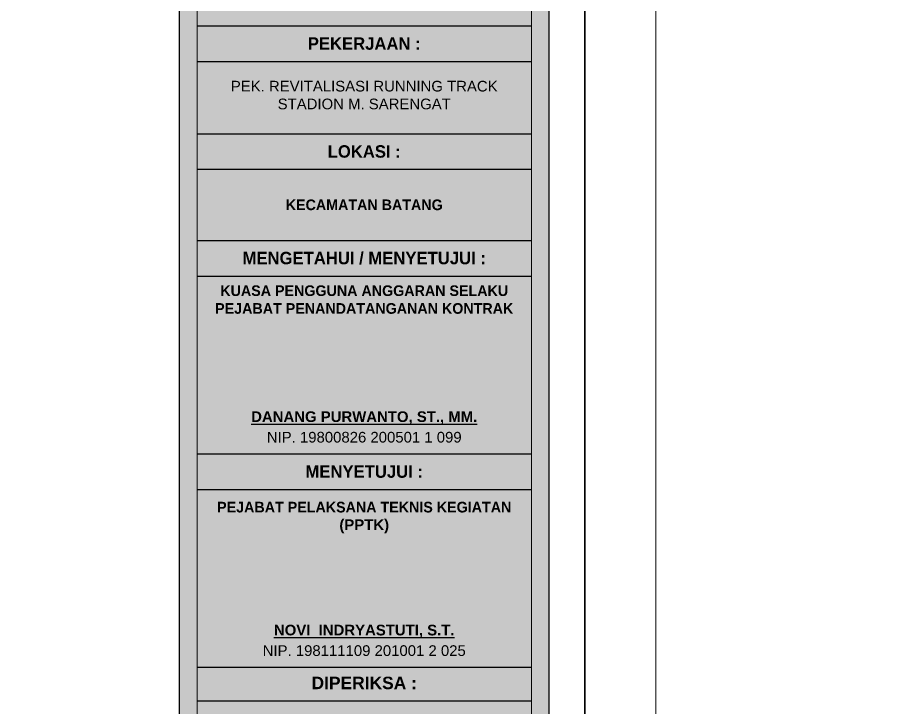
# Model space of a CAD drawing. Header units: centimetres. Extents: x -292707 to 138715, y -53922 to 66277.
# Drawn here: x 24119 to 25945, y -10259 to -8803 of the extents above; entities that cross this region are included whole.
import ezdxf

# ---------------------------------------------------------------- set-up
doc = ezdxf.new("R2010")
doc.units = ezdxf.units.CM
for name, color, linetype in [('A-ALINE-1', 91, 'Continuous'), ('A-ALINE-4', 113, 'Continuous'), ('A-TEXT', 254, 'Continuous')]:
    doc.layers.add(name, color=color, linetype=linetype)
doc.layers.add('A-FILL-1', color=250, linetype='Continuous', lineweight=0, true_color=0x333333)
doc.layers.add('A-SWING AREA', color=7, linetype='Continuous', lineweight=0, true_color=0xf7f7f7, transparency=0.2)
doc.styles.add('Scale 170', font='GOTHICB.TTF', dxfattribs={"height": 50})

# ---------------------------------------------------------------- blocks, each defined once
blk = doc.blocks.new('jhgkjhkjhkjh')
at = {"layer": 'A-SWING AREA', "transparency": 33554457}
h = blk.add_hatch(color=256, dxfattribs=at)
h.dxf.hatch_style = 1
h.paths.add_polyline_path([(-933.61, 931.53), (-881.61, 931.53), (-881.61, 1218.53), (-933.61, 1218.53)])
at = {"layer": 'A-ALINE-1', "ltscale": 0.25}
blk.add_lwpolyline([(-933.61, 931.53), (-881.61, 931.53), (-881.61, 1218.53), (-933.61, 1218.53)], close=True, dxfattribs=at)
at = {"layer": 'A-ALINE-4', "ltscale": 0.25}
for points in [[(-931.11, 1116.61), (-884.11, 1116.61)], [(-931.11, 1111.61), (-884.11, 1111.61)], [(-931.11, 1101.44), (-884.11, 1101.44)], [(-931.11, 1096.44), (-884.11, 1096.44)], [(-931.11, 1086.44), (-884.11, 1086.44)], [(-931.11, 1081.44), (-884.11, 1081.44)], [(-931.11, 1056.44), (-884.11, 1056.44)], [(-931.11, 1051.44), (-884.11, 1051.44)], [(-931.11, 1026.44), (-884.11, 1026.44)], [(-931.11, 1021.72), (-884.11, 1021.72)]]:
    blk.add_lwpolyline(points, dxfattribs=at)
at = {"layer": 'A-FILL-1', "ltscale": 0.25}
blk.add_lwpolyline([(-1286.61, 931.53), (-933.61, 931.53), (-933.61, 1218.53), (-1286.61, 1218.53)], close=True, dxfattribs=at)
at = {"layer": 'A-FILL-1'}
blk.add_lwpolyline([(-931.11, 934.03), (-884.11, 934.03), (-884.11, 1216.03), (-931.11, 1216.03)], close=True, dxfattribs=at)
at = {"layer": 'Defpoints'}
blk.add_lwpolyline([(-1296.61, 926.53), (-876.61, 926.53), (-876.61, 1223.53), (-1296.61, 1223.53)], close=True, dxfattribs=at)
at = {"layer": 'A-TEXT', "ltscale": 0.25, "attachment_point": 5, "style": 'Scale 170'}
for s, insert, char_height in [('PEKERJAAN :', (-907.61, 1114.11), 1.75), ('{\\fArial|b0|i0|c0|p34;PEK.^IREVITALISASI RUNNING TRACK STADION M. SARENGAT}', (-907.61, 1106.87), 1.5), ('{\\fCentury Gothic|b1|i0|c0|p34;LOKASI :}', (-907.61, 1098.94), 1.75), ('KECAMATAN BATANG', (-907.61, 1091.44), 1.5), ('{\\fCentury Gothic|b1|i0|c0|p34;MENGETAHUI / MENYETUJUI :}', (-907.61, 1083.94), 1.75), ('KUASA PENGGUNA ANGGARAN SELAKU PEJABAT PENANDATANGANAN KONTRAK', (-907.61, 1078.12), 1.5), ('{\\fArial|b1|i0|c0|p34;\\LDANANG PURWANTO, ST., MM.}', (-907.61, 1061.5), 1.5), ('{\\fArial|b0|i0|c0|p34;NIP. 19800826 200501 1 099}', (-907.61, 1058.77), 1.5), ('{\\fCentury Gothic|b1|i0|c0|p34;MENYETUJUI :}', (-907.61, 1053.94), 1.75), ('PEJABAT PELAKSANA TEKNIS KEGIATAN', (-907.61, 1048.94), 1.5), ('{\\fArial|b1|i0|c0|p34;(PPTK)}', (-907.61, 1046.25), 1.5), ('{\\fArial|b1|i0|c0|p34;\\LNOVI  INDRYASTUTI, S.T.}', (-907.61, 1031.5), 1.5), ('{\\fArial|b0|i0|c0|p34;NIP. 198111109 201001 2 025}', (-907.61, 1028.77), 1.5), ('{\\fArial|b1|i0|c0|p34;DIPERIKSA :}', (-907.61, 1024.22), 1.75)]:
    blk.add_mtext_dynamic_manual_height_columns(s, width=47, gutter_width=105, heights=[0], dxfattribs=dict(at, insert=insert, char_height=char_height))

msp = doc.modelspace()

# ---------------------------------------------------------------- block references
at = {"layer": 'A-TEXT', "xscale": 15, "yscale": 15, "zscale": 15}
for p in [(38464.4, -25570.2), (44764.4, -25570.2)]:
    msp.add_blockref('jhgkjhkjhkjh', p, dxfattribs=at)

doc.saveas('drawing.dxf')
